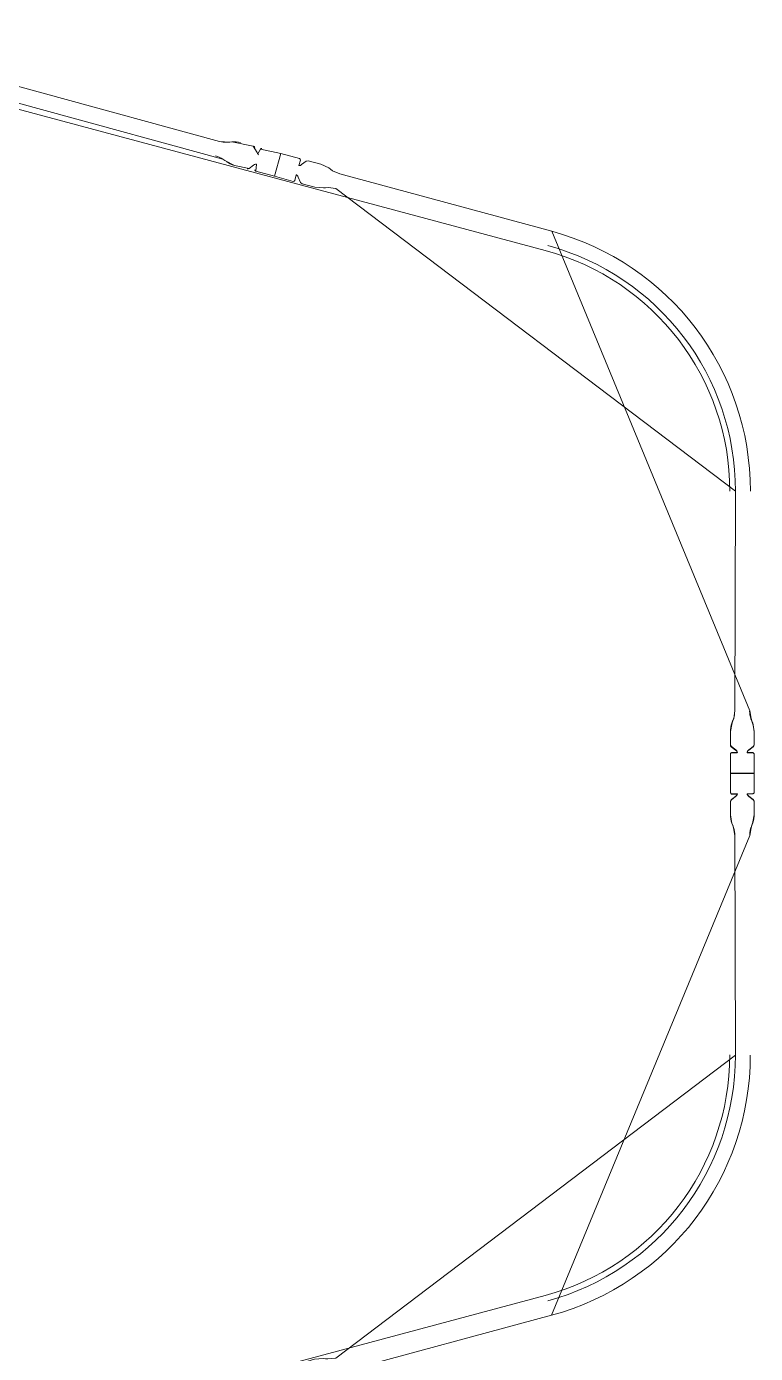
# Model space of a CAD drawing. Header units: millimetres. Extents: x 31960 to 73442, y -14102 to 21505.
# Drawn here: x 58158 to 58744, y -8046 to -6980 of the extents above; entities that cross this region are included whole.
import ezdxf

# ---------------------------------------------------------------- set-up
doc = ezdxf.new("R2010")
doc.units = ezdxf.units.MM
doc.layers.add('G-IMPT', color=8, linetype='Continuous', lineweight=9)
doc.layers.add('I-FURN', color=30, linetype='Continuous', lineweight=9)

# ---------------------------------------------------------------- blocks, each defined once
blk = doc.blocks.new('Furniture 11 - workbay option 2_dwg_D2_WORKBAYS_WALL_ANGLE_105_DEGREES-1916702-Level 9 207 Kent St 1_100')
at = {"layer": 'I-FURN'}
for p, q in [((-0.0003787804517871849, 0.00047008071287459), (-0.0003782814387824799, 0.0004713089667528088)), ((-0.0003704721624406448, 0.000471308775598138), (-0.0003699731652208977, 0.00047008086283238))]:
    blk.add_line(p, q, dxfattribs=at)
at = {"layer": 'I-FURN', "flags": 128}
for points in [[(-0.0003838767681930865, 0.000472309211873271), (-0.0003838767681930865, 0.0004879092145468525), (-0.0003648767681930838, 0.0004879092145468566), (-0.0003648767681930838, 0.0004723092118732751), (-0.00036587676819309, 0.000471309211873273), (-0.0003704721848994926, 0.000471309211873273)], [(-0.0003782814262058604, 0.0004713092118732689), (-0.0003828767681930844, 0.000471309211873273), (-0.0003838767681930865, 0.000472309211873271)], [(-0.0003699728769811521, 0.0004700805345582628), (-0.0003697354376351514, 0.0004698795250626439), (-0.0003690905802609246, 0.0004693573681298799), (-0.0003656180978783547, 0.0004665454108766782), (-0.0003648767412496383, 0.0004649911268657257), (-0.0003648767359731065, 0.0004544716054275623), (-0.0003660828774399625, 0.0004476312099179306), (-0.0003666959089845251, 0.0004459469150574374), (-0.000367360139889747, 0.0004440975758705719), (-0.0003683766537644354, 0.0004378306596327618), (-0.0003683767257168551, 0.0002614526016282898), (-4.68192368939279e-05, 1.875691447617013e-05), (-4.050276700101579e-05, 1.811679911076322e-05), (-3.854452703681661e-05, 1.827975421549636e-05), (-3.675895901434351e-05, 1.843597101628434e-05), (-2.983946997099073e-05, 1.78305947528427e-05), (-1.967839328996713e-05, 1.510794525331422e-05), (-1.83689465683669e-05, 1.398957245280325e-05), (-1.655154583859581e-05, 9.907625358762824e-06), (-1.621408175284211e-05, 9.149597070134887e-06), (-1.607093198466519e-05, 8.846081088441393e-06), (-1.606694169607309e-05, 8.840325027677199e-06), (-1.502981753214982e-05, 8.069999444140916e-06), (-1.502376196754414e-05, 8.068039194362792e-06), (-1.383440887886654e-05, 1.250676579254128e-05), (-1.336848306769529e-05, 1.311397216281941e-05), (-1.26096640250825e-05, 1.321387260421098e-05), (2.458780700110262e-06, 9.176295410943449e-06), (-2.458780699982207e-06, -9.176295410968233e-06), (-1.752722542517497e-05, -5.138718217692444e-06), (-1.81344317954531e-05, -4.672792406517062e-06), (-1.823433223684467e-05, -3.913973363904274e-06), (-1.704497299578368e-05, 5.247761941686827e-07), (-1.83386201080671e-05, 3.713145756028473e-07), (-1.861659862528505e-05, 1.832791464336241e-07), (-1.9287865162129e-05, -3.044606735990558e-07), (-2.290275348676707e-05, -2.930830771563652e-06), (-2.459595396226866e-05, -3.244646939762103e-06), (-3.47570271591562e-05, -5.21994545969013e-07), (-4.105217158384438e-05, 2.413478415457784e-06), (-4.25204106167509e-05, 3.441549908080326e-06), (-4.413481880060127e-05, 4.561792890396934e-06), (-4.992510029240288e-05, 7.165670736002344e-06), (-0.0002202817362055284, 5.281268113673898e-05), (-0.0003803767920508816, 0.0004378306512778758), (-0.0003813933146520431, 0.0004440975661002184), (-0.000382057548132408, 0.0004459469043621541), (-0.0003826705820222877, 0.0004476311983690195), (-0.000383876733212972, 0.0004544715937045871), (-0.000383876742385717, 0.0004649911136372932), (-0.0003831353879212892, 0.00046654539868056), (-0.0003796629094542812, 0.0004693573607690775), (-0.000379018052807139, 0.0004698795185997806), (-0.0003787806137410421, 0.0004700805284260254)]]:
    blk.add_lwpolyline(points, dxfattribs=at)
at = {"layer": 'I-FURN'}
for centre, radius, start, end in [((-0.0001643767151803367, 0.0002614526605989977), 0.0002160000287172209, 180.0000156424582, 254.9999725794899), ((-0.0001643768130805007, 0.0002614525184077256), 0.0002039999126364362, 179.9999766265195, 255.0000326445039)]:
    blk.add_arc(centre, radius, start, end, dxfattribs=at)
blk = doc.blocks.new('Furniture 11 - workbay option 2_dwg_39 cm gerades element-1916700-Level 9 207 Kent St 1_100')
at = {"layer": 'I-FURN', "flags": 128}
for points in [[(0.01340190983709908, -0.01239558960096383), (-0.001880951332394034, -0.00930686898894237), (0.001880951332394034, 0.009306868988943279), (0.01716381250188715, 0.006218148376920908), (0.01703563949355157, 0.0005385902774369243), (0.01858243366027455, 0.0009771230701862805), (0.0192216542397, 0.001505485857338499), (0.02266398157384538, 0.004350618255559311), (0.03463911472461768, 0.002686347902767011), (0.04263031345068884, -0.0007836939720973533), (0.04431054122111527, -0.001800582366699928), (0.334190275046196, -0.06142287751436106), (0.3424743092385761, -0.06138327363561712), (0.3442457400381463, -0.06111618546468253), (0.3614915472926514, -0.063371733876279), (0.3649347091391973, -0.06836439866327237), (0.365318572821685, -0.06909953052714354), (0.3654802812776979, -0.06939337849004915), (0.3674835201780152, -0.06560239671610361), (0.383944046644494, -0.06790944178533209), (0.3801821439796986, -0.08652317976321684), (0.3648992828102128, -0.08343445915119536), (0.3650274558185483, -0.07775490105171139), (0.3634806616518181, -0.07819343384446074), (0.3628414410723927, -0.07872179663161297), (0.3593991137382545, -0.08156692902983287), (0.3474239805874749, -0.07990265867704058), (0.3394327818614038, -0.07643261680217711), (0.3377525540909774, -0.07541572840757453), (0.04787282026589674, -0.0157934332599134), (0.03958878607352381, -0.01583303713865644), (0.03781735527394631, -0.01610012530959193), (0.02057154801944125, -0.01384457689799547), (0.01712838617289526, -0.008851912111002093), (0.01674452249040769, -0.008116780247130919), (0.01658281403439469, -0.007822932284225316), (0.01457957513408473, -0.01161391405816994), (0.01858243366027455, 0.000977123070185371), (0.0192216542397, 0.00150548585733759), (0.02268555430874403, 0.004368144958558333), (0.02270736791304807, 0.004385370952764788), (0.0227294181954203, 0.004402292928315546), (0.02275170091904147, 0.004418907633767958), (0.02277421180243255, 0.004435211876713765), (0.02279694652028411, 0.004451202524403925), (0.022819900704264, 0.00446687650433978), (0.02284306994388317, 0.004482230804870597), (0.02286644978731783, 0.004497262475769276), (0.02289003574229719, 0.004511968628801696), (0.02291382327693282, 0.004526346438276051), (0.0229378078206064, 0.004540393141593086), (0.02296198476484278, 0.004554106039771796), (0.02298634946421225, 0.004567482497970559), (0.02301089723718906, 0.004580519945991), (0.02303562336709729, 0.004593215878773663), (0.02306052310296218, 0.004605567856880043), (0.02308559166046325, 0.00461757350696007), (0.02311082422285108, 0.004629230522206853), (0.02313621594185679, 0.004640536662803243), (0.02316176193863066, 0.004651489756349292), (0.02318745730467344, 0.004662087698279721), (0.02321329710278951, 0.004672328452272268), (0.02323927636804729, 0.00468221005063242), (0.02326539010868874, 0.004691730594677211), (0.02329163330713345, 0.004700888255098107), (0.02331800092093909, 0.004709681272310263), (0.02334448788372538, 0.004718107956794483), (0.02337108910621464, 0.004726166689420097), (0.02339779947714123, 0.004733855921753275), (0.0234246138643066, 0.004741174176360801), (0.02345152711548144, 0.004748120047088378), (0.02347853405948263, 0.004754692199332567), (0.02350562950708991, 0.004760889370298173), (0.02353280825210823, 0.004766710369240173), (0.02356006507230632, 0.004772154077691994), (0.02358739473047899, 0.00477721944968107), (0.02361479197541485, 0.004781905511929836), (0.02364225154290034, 0.004786211364043993), (0.02366976815678208, 0.004790136178680769), (0.02369733652991272, 0.004793679201713531), (0.0237249513652132, 0.004796839752374582), (0.02375260735667689, 0.004799617223385212), (0.02378029919039545, 0.004802011081072123), (0.02380802154556295, 0.004804020865471102), (0.02383576909550902, 0.004805646190417064), (0.02386353650873207, 0.004806886743613177), (0.02389131844990334, 0.004807742286695429), (0.02391910958090739, 0.004808212655277203), (0.023946904561868, 0.004808297758981098), (0.02397469805215951, 0.004807997581454402), (0.0240024847114546, 0.004807312180373629), (0.02403025920072105, 0.004806241687434522), (0.02405801618327678, 0.004804786308324766), (0.02408575032581576, 0.004802946322686694), (0.02411345629939024, 0.004800722084060908), (0.02414112878048763, 0.004798114019819878), (0.02416876245202729, 0.004795122631086088), (0.02419635200437915, 0.004791748492635634), (0.02422389213638962, 0.004787992252784533), (0.02425137755641481, 0.004783854633272313), (0.02427880298331002, 0.004779336429112845), (0.02430616314746294, 0.004774438508449748), (0.02433345279179775, 0.004769161812386301), (0.03474592064940225, 0.002664458681885663), (0.03485260559910239, 0.002641987254091873), (0.0349591664000909, 0.002618934287858793), (0.0350655998824368, 0.002595300468957248), (0.03517190287999256, 0.002571086500439378), (0.03527807223048148, 0.002546293102612254), (0.03538410477562866, 0.002520921013022416), (0.03548999736120459, 0.002494970986430417), (0.03559574683715618, 0.002468443794788982), (0.03570135005767952, 0.002441340227219371), (0.03580680388132896, 0.002413661089990455), (0.03591210517109721, 0.002385407206490527), (0.03601725079452444, 0.002356579417207286), (0.03612223762376379, 0.002327178579700558), (0.03622706253570505, 0.002297205568575009), (0.03633172241206194, 0.002266661275459228), (0.03643621413943038, 0.002235546608973891), (0.03654053460944124, 0.002203862494708119), (0.03664468071879674, 0.002171609875189461), (0.03674864936940139, 0.002138789709857519), (0.03685243746842025, 0.002105402975036668), (0.03695604192840256, 0.002071450663904216), (0.03705945966736181, 0.002036933786461304), (0.03716268760886305, 0.002001853369504716), (0.03726572268211022, 0.001966210456595036), (0.0373685618220552, 0.001930006108024827), (0.03747120196947799, 0.00189324140079043), (0.03757364007105934, 0.001855917428553767), (0.03767587307951908, 0.001818035301617783), (0.0377778979536597, 0.001779596146885524), (0.03787971165848285, 0.001740601107832845), (0.03798131116526202, 0.001701051344471125), (0.038082693451659, 0.001660948033313616), (0.03818385550177481, 0.001620292367339061), (0.03828479430628795, 0.001579085555959864), (0.03838550686249073, 0.001537328824981159), (0.03848599017443485, 0.001495023416568074), (0.03858624125296774, 0.001452170589207526), (0.03868625711586356, 0.001408771617672755), (0.03878603478786682, 0.001364827792979668), (0.03888557130084518, 0.001320340422355002), (0.03898486369380407, 0.001275310829194495), (0.0390839090130321, 0.001229740353021953), (0.03918270431216661, 0.001183630349454688), (0.03928124665227369, 0.001136982190155322), (0.03937953310195735, 0.001089797262799038), (0.03947756073741038, 0.00104207697102629), (0.03957532664255268, 0.0009938227344046028), (0.03967282790907484, 0.000945035988384916), (0.03977006163653277, 0.0008957181842579303), (0.03986702493246412, 0.0008458707891140876), (0.03996371491242462, 0.000795495285796278), (0.04006012870012637, 0.000744593172858913), (0.04015626342747419, 0.0006931659645197215), (0.04025211623468931, 0.0006412151906179134), (0.04034768427037488, 0.0005887423965677954), (0.04044296469160327, 0.0005357491433132964), (0.04053795466400334, 0.000482237007277945), (0.04063265136185509, 0.0004282075803248518), (0.04072705196814059, 0.0003736624697021398), (0.04082115367466758, 0.0003186032979983793), (0.04091495368212782, 0.0002630317030971128), (0.04100844920019881, 0.0002069493381213761), (0.04110163744759484, 0.0001503578713927709), (0.04263031345068884, -0.0007836939720982628), (0.04431054122111527, -0.001800582366699928), (0.04439713610826584, -0.001849718363567263), (0.04448397311958251, -0.001898425181727362), (0.04457105012799002, -0.001946701628112351), (0.04465836500055593, -0.001994546520195399), (0.04474591559850524, -0.002041958686019825), (0.04483369977729307, -0.002088936964230015), (0.04492171538666298, -0.002135480204098712), (0.04500996027066868, -0.00218158726555157), (0.04509843226776866, -0.002227257019201716), (0.04518712921084807, -0.002272488346373393), (0.04527604892728414, -0.002317280139129253), (0.04536518923899712, -0.002361631300298541), (0.04545454796250124, -0.00240554074350348), (0.04554412290897017, -0.002449007393188367), (0.04563391188426612, -0.002492030184639589), (0.0457239126890272, -0.002534608064019267), (0.0458141231186819, -0.002576739988387089), (0.04590454096353642, -0.002618424925723957), (0.0459951640088184, -0.002659661854962906), (0.04608599003472773, -0.002700449766009115), (0.04617701681648032, -0.002740787659766283), (0.04635966372390249, -0.002820109454169142), (0.04645127937565121, -0.002859091411836744), (0.04654308683552517, -0.002897619466302786), (0.04663508385470777, -0.002935692673828271), (0.04672726817974035, -0.002973310101811876), (0.04681963755257311, -0.003010470828819962), (0.04691218971063063, -0.003047173944603856), (0.04700492238685547, -0.003083418550123497), (0.04709783330977371, -0.003119203757571086), (0.04719092020353128, -0.003154528690391999), (0.04728418078798859, -0.00318939248330571), (0.04737761277872779, -0.003223794282325798), (0.04747121388714731, -0.003257733244784504), (0.04756498182048381, -0.003291208539350919), (0.04765891428191389, -0.003324219346049177), (0.04775300897056877, -0.003356764856283917), (0.04784726358160696, -0.00338884427285575), (0.04794167580627255, -0.00342045680998217), (0.04803624333193875, -0.003451601693318481), (0.04813096384219534, -0.003482278159972338), (0.04822583501686313, -0.003512485458527408), (0.04832085453208856, -0.003542222849058817), (0.04841602006038011, -0.003571489603152258), (0.0485113292706592, -0.003600285003921272), (0.04860677982834023, -0.003628608346024521), (0.04870236939536698, -0.003656458935685805), (0.04879809563028539, -0.003683836090707701), (0.0488939561882944, -0.003710739140487931), (0.04898994872129697, -0.003737167426040287), (0.04908607087796554, -0.003763120300006449), (0.04918232030379295, -0.003788597126673267), (0.0492786946411652, -0.003813597281987313), (0.04937519152939786, -0.003838120153573073), (0.04947180860480876, -0.003862165140745674), (0.04956854350077629, -0.003885731654524534), (0.04966539384778298, -0.003908819117650637), (0.04976235727349558, -0.003931426964598359), (0.04985943140280142, -0.003953554641591836), (0.04995661385787389, -0.003975201606614974), (0.05005390225825249, -0.003996367329427812), (0.0501512942208501, -0.004017051291577445), (0.05024878736006941, -0.004037252986413478), (0.03781735527394631, -0.01610012530959284), (0.01674452249040769, -0.008116780247131828), (0.01658281403439469, -0.007822932284226227)], [(0.3405310521937645, -0.06166784247684609), (0.3424743092385688, -0.06138327363561803), (0.3442457400381463, -0.06111618546468344), (0.3614915472926514, -0.06337173387627991), (0.3649347091391973, -0.06836439866327328), (0.365318572821685, -0.06909953052714354), (0.3654802812776979, -0.06939337849005005), (0.3674835201780079, -0.06560239671610452), (0.3839440466444867, -0.06790944178533301), (0.3801821439796986, -0.08652317976321774), (0.3648992828102054, -0.0834344591511963), (0.3650274558185411, -0.07775490105171229), (0.3634806616518181, -0.07819343384446074), (0.3628414410723927, -0.07872179663161387), (0.3593991137382472, -0.08156692902983377), (0.3474239805874749, -0.07990265867704147), (0.3394327818613965, -0.07643261680217711), (0.3377525540909774, -0.07541572840757545)]]:
    blk.add_lwpolyline(points, dxfattribs=at)
at = {"layer": 'I-FURN'}
for centre, radius, start, end in [((0.01733372821070225, 0.002533691383737277), 0.00201724696248462, 261.5022793294298, 299.1673153972191), ((0.01696581762479036, 0.005238477957032956), 0.0009994779151937367, 348.5742251512907, 78.57422515115806), ((0.02393914646308986, 0.002803121843524423), 0.002005190923583773, 78.65929344763207, 129.4891366331484), ((0.01499551835800958, -0.009067832980570529), 0.002017246962481683, 38.10731394794796, 75.64613691855726), ((0.01359990471419587, -0.01141591918107406), 0.0009994779151944458, 258.5742251511582, 348.5742251512397), ((0.02097169104366913, -0.01187971654667854), 0.002005190923581969, 207.6593020792385, 258.4891452649194), ((0.03483710576620797, 0.003666021357299542), 0.01998955830391056, 258.5742275435326, 278.5742125664485), ((0.04393554149664124, -0.03552146236541466), 0.02011708966263099, 78.71332336928484, 96.86183039493595), ((0.3381275538154587, -0.04169484840886798), 0.02011708966262213, 258.713323369285, 276.8618303949359), ((0.3472259895458847, -0.08088233213159311), 0.01998955830392948, 78.57422754353284, 98.57421256644882), ((0.3610914042684235, -0.06533659422759683), 0.002005190923582866, 27.6593020792852, 78.48914526492007), ((0.3277812836475932, -0.09288773636999577), 0.02011708966262314, 60.28660831775602, 78.4351153435644), ((0.3670675769540903, -0.06814847779369301), 0.002017246962493504, 218.1073139482472, 255.6461369185584), ((0.3684631905979041, -0.06580039159319585), 0.0009994779151937074, 78.57422515157633, 168.5742251514437), ((0.3513838835544157, -0.06030925137571284), 0.01998955830385718, 238.5742290399016, 258.5742092870772), ((0.3581239488490101, -0.08001943261779888), 0.002005190923583047, 258.6592934476318, 309.489136633149), ((0.3647293671013976, -0.07975000215801083), 0.002017246962483784, 81.50227932942974, 119.1673153972181), ((0.3650972776873023, -0.08245478873130468), 0.0009994779151949642, 168.5742251514436, 258.5742251515774)]:
    blk.add_arc(centre, radius, start, end, dxfattribs=at)
blk = doc.blocks.new('Furniture 11 - workbay option 2_dwg_D2_WORKBAYS_WALL_ANGLE_105_DEGREES-1916701-Level 9 207 Kent St 1_100')
at = {"layer": 'I-FURN'}
for p, q in [((-0.0003787804517871849, 0.0004700807128746065), (-0.0003782814387824717, 0.0004713089667528294)), ((-0.0003704721624406448, 0.0004713087755981587), (-0.0003699731652208977, 0.0004700808628324006))]:
    blk.add_line(p, q, dxfattribs=at)
at = {"layer": 'I-FURN', "flags": 128}
for points in [[(-0.0003838767681930823, 0.0004723092118732917), (-0.0003838767681930865, 0.0004879092145468731), (-0.0003648767681930838, 0.0004879092145468731), (-0.0003648767681930838, 0.0004723092118732917), (-0.0003658767681930818, 0.0004713092118732896), (-0.0003704721848994843, 0.0004713092118732896)], [(-0.0003782814262058604, 0.0004713092118732896), (-0.0003828767681930844, 0.0004713092118732937), (-0.0003838767681930823, 0.0004723092118732917)], [(-0.000369972876981148, 0.0004700805345582835), (-0.0003697354376351514, 0.0004698795250626645), (-0.0003690905802609246, 0.0004693573681299005), (-0.0003656180978783547, 0.0004665454108766988), (-0.0003648767412496383, 0.0004649911268657464), (-0.0003648767359731065, 0.0004544716054275829), (-0.0003660828774399625, 0.0004476312099179513), (-0.0003666959089845251, 0.0004459469150574581), (-0.000367360139889747, 0.0004440975758705926), (-0.0003683766537644313, 0.0004378306596327824), (-0.0003683767257168551, 0.0002614526016283105), (-4.68192368939279e-05, 1.875691447619078e-05), (-4.050276700101579e-05, 1.811679911078387e-05), (-3.854452703681248e-05, 1.827975421551701e-05), (-3.675895901434351e-05, 1.843597101630913e-05), (-2.98394699709866e-05, 1.783059475285922e-05), (-1.9678393289963e-05, 1.510794525333487e-05), (-1.83689465683669e-05, 1.398957245281978e-05), (-1.655154583859168e-05, 9.907625358779348e-06), (-1.621408175284211e-05, 9.14959707015141e-06), (-1.607093198466106e-05, 8.846081088466177e-06), (-1.606694169606896e-05, 8.840325027697853e-06), (-1.502981753214569e-05, 8.069999444157438e-06), (-1.502376196754001e-05, 8.068039194383446e-06), (-1.383440887886654e-05, 1.250676579256194e-05), (-1.336848306768703e-05, 1.311397216284006e-05), (-1.260966402507837e-05, 1.321387260423576e-05), (2.458780700114393e-06, 9.176295410959971e-06), (-2.458780699982207e-06, -9.176295410951709e-06), (-1.752722542516671e-05, -5.138718217675921e-06), (-1.813443179544897e-05, -4.672792406496408e-06), (-1.823433223684467e-05, -3.91397336388362e-06), (-1.704497299577955e-05, 5.24776194185206e-07), (-1.83386201080671e-05, 3.713145756235013e-07), (-1.861659862528505e-05, 1.832791464542781e-07), (-1.928786516212487e-05, -3.044606735825325e-07), (-2.290275348676707e-05, -2.930830771547129e-06), (-2.459595396226453e-05, -3.244646939741449e-06), (-3.475702715915207e-05, -5.219945459524899e-07), (-4.105217158384025e-05, 2.413478415478439e-06), (-4.252041061674677e-05, 3.44154990810098e-06), (-4.413481880059714e-05, 4.561792890413457e-06), (-4.992510029239875e-05, 7.165670736018867e-06), (-0.0002202817362055284, 5.281268113675963e-05), (-0.0003803767920508816, 0.0004378306512778964), (-0.000381393314652039, 0.000444097566100239), (-0.0003820575481324039, 0.0004459469043621748), (-0.0003826705820222877, 0.0004476311983690402), (-0.000383876733212972, 0.0004544715937046119), (-0.0003838767423857129, 0.0004649911136373139), (-0.0003831353879212851, 0.0004665453986805765), (-0.0003796629094542771, 0.000469357360769094), (-0.0003790180528071349, 0.0004698795185998012), (-0.0003787806137410421, 0.0004700805284260419)]]:
    blk.add_lwpolyline(points, dxfattribs=at)
at = {"layer": 'I-FURN'}
for centre, radius, start, end in [((-0.0001643767151803367, 0.0002614526605989977), 0.0002160000287172209, 180.0000156424582, 254.9999725794899), ((-0.0001643768130805007, 0.0002614525184077256), 0.0002039999126364362, 179.9999766265195, 255.0000326445039)]:
    blk.add_arc(centre, radius, start, end, dxfattribs=at)
blk = doc.blocks.new('Furniture 11 - workbay option 2_dwg-1916698-Level 9 207 Kent St 1_100')
at = {"layer": 'G-IMPT', "lineweight": 18}
for p, q in [((39762.47015659016, -1475.665052518976), (39930.36375467803, -849.0776023832487)), ((39309.39936207417, -1624.40351957299), (39319.91338832006, -1624.403517720624)), ((39326.22215251947, -1629.995608363949), (39326.22850388759, -1625.402973138574)), ((39326.22850617165, -1642.39409769687), (39326.22850555424, -1637.801183241842))]:
    blk.add_line(p, q, dxfattribs=at)
at = {"layer": 'G-IMPT', "lineweight": 18, "flags": 128}
for points in [[(38755.40570753376, -849.0035605421547), (38806.07674333562, -1038.110400138302), (38923.29930586551, -1475.590959086252)], [(39299.03074734117, -1626.885635050283), (39300.87912053182, -1626.221749581506), (39302.56253560057, -1625.609036863318), (39300.87912053183, -1626.221749581503)], [(39324.27735310845, -1628.615153566999), (39324.79923790121, -1629.259673890265), (39325.01595246128, -1629.515664221141), (39324.79923790121, -1629.259673890266), (39324.27735310845, -1628.615153566999), (39321.46686140349, -1625.144486165023)], [(39327.22798166844, -1624.403495089024), (39342.81983981765, -1624.40349299307), (39342.81984237041, -1643.393573381755), (39327.22798422119, -1643.393575477708)], [(39324.27735346015, -1639.181963107919), (39324.79923821001, -1638.537442749912), (39325.01896292585, -1638.28400073597), (39324.79923821001, -1638.537442749913), (39324.27735346015, -1639.18196310792), (39321.46686198623, -1642.652630696987), (39321.44918878935, -1642.674083583069), (39321.43121992666, -1642.695289435616), (39321.41295885071, -1642.716244180065), (39321.39440907029, -1642.736943790101), (39321.37557414961, -1642.757384288428), (39321.35645770766, -1642.777561747545), (39321.33706341754, -1642.797472290483), (39321.31739500574, -1642.817112091567), (39321.29745625143, -1642.836477377135), (39321.27725098567, -1642.855564426282), (39321.25678309079, -1642.874369571554), (39321.23605649957, -1642.892889199668), (39321.21507519447, -1642.911119752201), (39321.19384320692, -1642.929057726275), (39321.1723646165, -1642.946699675224), (39321.15064355019, -1642.964042209268), (39321.12868418151, -1642.981081996153), (39321.10649072986, -1642.997815761795), (39321.08406745952, -1643.014240290915), (39321.061418679, -1643.030352427649), (39321.03854874011, -1643.046149076157), (39321.01546203714, -1643.061627201216), (39320.99216300606, -1643.076783828807), (39320.96865612361, -1643.091616046687), (39320.94494590651, -1643.106121004941), (39320.9210369105, -1643.12029591654), (39320.89693372953, -1643.134138057869), (39320.87264099488, -1643.14764476925), (39320.84816337423, -1643.160813455462), (39320.82350557079, -1643.173641586225), (39320.79867232239, -1643.186126696703), (39320.77366840061, -1643.198266387961), (39320.74849860973, -1643.210058327443), (39320.72316778599, -1643.2215002494), (39320.69768079654, -1643.232589955349), (39320.67204253854, -1643.243325314471), (39320.64625793819, -1643.253704264042), (39320.62033194984, -1643.263724809814), (39320.59426955501, -1643.273385026406), (39320.5680757614, -1643.282683057673), (39320.54175560197, -1643.291617117058), (39320.51531413398, -1643.300185487941), (39320.48875643797, -1643.308386523968), (39320.46208761683, -1643.316218649363), (39320.43531279479, -1643.323680359237), (39320.40843711646, -1643.330770219869), (39320.38146574584, -1643.337486868992), (39320.35440386526, -1643.343829016045), (39320.32725667451, -1643.349795442427), (39320.30002938975, -1643.355385001729), (39320.27272724249, -1643.360596619955), (39320.24535547868, -1643.365429295726), (39320.21791935762, -1643.369882100476), (39320.19042415097, -1643.373954178626), (39320.16287514174, -1643.377644747758), (39320.13527762333, -1643.38095309875), (39320.10763689838, -1643.383878595925), (39320.07995827789, -1643.386420677169), (39320.05224708013, -1643.388578854038), (39320.0245086296, -1643.390352711849), (39319.99674825608, -1643.391741909773), (39319.96897129352, -1643.392746180881), (39319.94118307909, -1643.39336533221), (39319.91338895212, -1643.393599244796), (39309.39936110093, -1643.39359774701), (39309.29033562157, -1643.393300410162), (39309.18131338554, -1643.392408439526), (39309.072297636, -1643.390921861639), (39308.96329161593, -1643.388840720722), (39308.85429856799, -1643.386165078684), (39308.74532173447, -1643.382895015117), (39308.63636435717, -1643.3790306273), (39308.52742967734, -1643.374572030189), (39308.4185209355, -1643.369519356417), (39308.30964137146, -1643.363872756289), (39308.2007942241, -1643.357632397778), (39308.09198273141, -1643.350798466519), (39307.98321013024, -1643.343371165809), (39307.87447965634, -1643.335350716589), (39307.76579454419, -1643.326737357449), (39307.6571580269, -1643.31753134462), (39307.54857333618, -1643.307732951954), (39307.44004370214, -1643.297342470935), (39307.3315723533, -1643.286360210653), (39307.22316251642, -1643.274786497806), (39307.11481741645, -1643.262621676682), (39307.0065402764, -1643.249866109159), (39306.89833431727, -1643.236520174685), (39306.79020275791, -1643.222584270269), (39306.68214881501, -1643.208058810473), (39306.5741757029, -1643.192944227394), (39306.46628663353, -1643.177240970658), (39306.35848481637, -1643.160949507396), (39306.25077345825, -1643.144070322244), (39306.14315576333, -1643.126603917318), (39306.035634933, -1643.108550812203), (39305.92821416575, -1643.089911543935), (39305.82089665707, -1643.070686666992), (39305.71368559944, -1643.050876753264), (39305.60658418213, -1643.030482392056), (39305.49959559114, -1643.009504190046), (39305.39272300916, -1642.98794277129), (39305.28596961536, -1642.96579877719), (39305.17933858543, -1642.943072866479), (39305.07283309141, -1642.919765715195), (39304.96645630155, -1642.895878016677), (39304.86021138034, -1642.871410481524), (39304.75410148831, -1642.846363837589), (39304.64812978198, -1642.820738829954), (39304.54229941375, -1642.794536220899), (39304.43661353183, -1642.767756789894), (39304.33107528016, -1642.740401333561), (39304.2256877982, -1642.712470665663), (39304.12045422103, -1642.683965617073), (39304.01537767908, -1642.654887035745), (39303.91046129813, -1642.625235786704), (39303.80570819922, -1642.595012752002), (39303.70112149847, -1642.564218830707), (39303.59670430714, -1642.532854938864), (39303.49245973135, -1642.500922009474), (39303.38839087215, -1642.468420992469), (39303.28450082536, -1642.435352854678), (39303.18079268146, -1642.4017185798), (39303.07726952549, -1642.367519168379), (39302.97393443708, -1642.332755637763), (39302.87079049015, -1642.297429022089), (39302.76784075304, -1642.261540372239), (39302.66508828825, -1642.225090755819), (39302.5625361524, -1642.188081257118), (39300.87912104285, -1641.575368650992), (39299.03074780801, -1640.911483305256), (39298.93613528297, -1640.880475390562), (39298.84137045177, -1640.849936113586), (39298.74645563568, -1640.819866222382), (39298.65139315963, -1640.79026645351), (39298.55618535217, -1640.761137532014), (39298.46083454541, -1640.732480171402), (39298.36534307492, -1640.704295073635), (39298.26971327981, -1640.676582929104), (39298.17394750247, -1640.649344416614), (39298.07804808873, -1640.622580203371), (39297.98201738759, -1640.596290944962), (39297.88585775132, -1640.570477285338), (39297.78957153536, -1640.545139856804), (39297.69316109821, -1640.520279279997), (39297.59662880146, -1640.495896163874), (39297.49997700963, -1640.4719911057), (39297.40320809021, -1640.448564691022), (39297.30632441356, -1640.425617493671), (39297.20932835281, -1640.403150075735), (39297.11222228388, -1640.381162987553), (39297.01500858537, -1640.359656767695), (39296.82026782718, -1640.318089028332), (39296.72274553764, -1640.298028527023), (39296.62512515872, -1640.278450930411), (39296.52740908162, -1640.259356718045), (39296.42959969989, -1640.240746357637), (39296.33169940935, -1640.222620305043), (39296.23371060809, -1640.204979004262), (39296.13563569628, -1640.187822887415), (39296.0374770763, -1640.171152374739), (39295.93923715253, -1640.154967874576), (39295.84091833133, -1640.139269783366), (39295.74252302102, -1640.12405848563), (39295.64405363178, -1640.10933435397), (39295.54551257562, -1640.095097749047), (39295.44690226628, -1640.08134901959), (39295.34822511922, -1640.068088502371), (39295.24948355152, -1640.055316522207), (39295.15067998185, -1640.043033391944), (39295.05181683039, -1640.031239412455), (39294.95289651877, -1640.019934872636), (39294.85392147006, -1640.009120049388), (39294.75489410864, -1639.998795207621), (39294.65581686015, -1639.988960600239), (39294.55669215151, -1639.979616468141), (39294.45752241073, -1639.97076304021), (39294.35831006701, -1639.96240053331), (39294.25905755052, -1639.954529152278), (39294.15976729244, -1639.947149089926), (39294.06044172489, -1639.940260527027), (39293.96108328082, -1639.933863632315), (39293.86169439401, -1639.92795856248), (39293.762277499, -1639.922545462169), (39293.66283503098, -1639.917624463974), (39293.5633694258, -1639.913195688433), (39293.46388311982, -1639.90925924403), (39293.36437854999, -1639.905815227188), (39293.26485815365, -1639.902863722268), (39293.16532436854, -1639.900404801565), (39293.06577963274, -1639.89843852531), (39292.96622638456, -1639.896964941671), (39292.86666706259, -1639.895984086738), (39292.76710410549, -1639.895495984539)], [(39302.56253615239, -1642.188081257121), (39300.87912104285, -1641.575368650992), (39299.03074780801, -1640.911483305256)]]:
    blk.add_lwpolyline(points, dxfattribs=at)
for points in [[(39358.17484535128, -1624.329501453668), (39342.58298720207, -1624.329503549622), (39342.58298975483, -1643.319583938306), (39358.17484790405, -1643.319581842354), (39342.58298975482, -1643.319583938309), (39342.58298720207, -1624.329503549623)], [(39359.17432401825, -1629.921893689534), (39359.17432340084, -1625.328979234507)], [(39363.93596758626, -1625.07044623439), (39361.12547611232, -1628.541113823456), (39360.60359136248, -1629.185634181464), (39360.38386664663, -1629.439076195409), (39360.60359136248, -1629.185634181464), (39361.12547611232, -1628.541113823457)], [(39376.00346847154, -1624.329479184368), (39365.48944062036, -1624.329477686582)], [(39386.37208176447, -1626.81159362612), (39384.52370852963, -1626.147708280384), (39382.84029342008, -1625.534995674257), (39384.52370852962, -1626.147708280385)], [(39359.17432568489, -1642.320103792803), (39359.18067705299, -1637.727468567429)], [(39360.38687711121, -1638.207412710235), (39360.60359167128, -1638.463403041111), (39361.12547646403, -1639.107923364377), (39363.935968169, -1642.578590766354), (39361.12547646403, -1639.107923364378), (39360.60359167128, -1638.463403041111)], [(39382.8402939719, -1642.114040068059), (39384.52370904066, -1641.501327349871), (39386.3720822313, -1640.837441881095), (39384.52370904066, -1641.501327349874)], [(39365.48944125242, -1643.319559210752), (39376.00346749832, -1643.319557358388)]]:
    blk.add_lwpolyline(points, close=True, dxfattribs=at)
at = {"layer": 'G-IMPT', "lineweight": 18}
for centre, radius, start, end in [((39116.4844711233, -1423.827150065774), 199.9999999999702, 194.9999999999946, 269.9999999999996), ((39569.28499108851, -1423.901244408508), 200.0000000000001, 269.9999999999997, 345.0000002699023), ((39292.71826235115, -1607.784592415254), 20.11708966262295, 270.1391059199669, 288.2876129456089), ((39309.39936559593, -1644.3930778769), 19.98955830391091, 90.00001009422317, 109.9999951171202), ((39319.91041103428, -1626.408706433884), 2.005190923573282, 39.08508462985723, 89.91492781583763), ((39326.32517844348, -1627.980994016977), 2.017246962485525, 229.53309649869, 267.071919469525), ((39327.22798180278, -1625.40297300422), 0.9994779151893545, 90.00000770174088, 180.0000077017536), ((39358.17484548564, -1625.328979368865), 0.9994779152059526, 7.70193638521367e-06, 90.00000770235347), ((39359.0712788496, -1627.90728032691), 2.0172469624842, 272.9280618803897, 310.5930979477706), ((39365.4924180396, -1626.334666399647), 2.005190923587348, 90.08507599821822, 140.91491918376), ((39376.00346562391, -1644.319037488226), 19.98955830386462, 70.00001159058712, 89.9999918377605), ((39392.68456548297, -1607.710550570889), 20.11708966261339, 251.7123908684462, 269.8608978942337), ((39326.33155072287, -1639.815796604469), 2.017246962483828, 92.92806188018426, 130.5930979477677), ((39359.077651129, -1639.742082914412), 2.01724696249106, 49.53309649888906, 87.07191946911992), ((39392.68456722133, -1659.938484516116), 20.11708966261567, 90.13910591996736, 108.2876129456339), ((39319.91041153286, -1641.388410531732), 2.005190923587288, 270.0850759982211, 320.9149191837508), ((39327.22798408684, -1642.394097562515), 0.9994779151885353, 180.0000077020667, 270.0000077024835), ((39358.17484776968, -1642.320103927163), 0.9994779151966303, 270.0000077021576, 7.701962457060772e-06), ((39365.4924185382, -1641.314370497492), 2.005190923589165, 219.0850846298377, 269.91492781563), ((39376.00346397654, -1623.329999054458), 19.98955830394002, 270.0000100942232, 289.9999951171329)]:
    blk.add_arc(centre, radius, start, end, dxfattribs=at)
for name, p, xscale, yscale, zscale, rotation in [('Furniture 11 - workbay option 2_dwg_39 cm gerades element-1916700-Level 9 207 Kent St 1_100', (39932.99439979772, -884.496233019296), 999.9999999999999, 999.9999999999999, 999.9999999999999, 266.3008358717312), ('Furniture 11 - workbay option 2_dwg_D2_WORKBAYS_WALL_ANGLE_105_DEGREES-1916702-Level 9 207 Kent St 1_100', (39831.28911335921, -1260.781500016964), 999477.9151939504, 999477.9151939504, 999477.9151939504, 89.87505959683295)]:
    blk.add_blockref(name, p, dxfattribs=dict(xscale=xscale, yscale=yscale, zscale=zscale, rotation=rotation))
at = {"extrusion": (0, 0, -1), "xscale": 999477.9151939504, "yscale": 999477.9151939504, "zscale": -999477.9151939504, "rotation": 89.87505959683297}
blk.add_blockref('Furniture 11 - workbay option 2_dwg_D2_WORKBAYS_WALL_ANGLE_105_DEGREES-1916701-Level 9 207 Kent St 1_100', (-38854.11371661249, -1260.707458175848), dxfattribs=at)
blk = doc.blocks.new('Furniture 11 - Furniture 15-1941821-Level 9 207 Kent St 1_100')
blk.add_blockref('Furniture 11 - workbay option 2_dwg-1916698-Level 9 207 Kent St 1_100', (14246.40336877868, -5147.160746513913))

msp = doc.modelspace()

# ---------------------------------------------------------------- block references
at = {"layer": 'I-FURN', "rotation": 90.00000000000007}
msp.add_blockref('Furniture 11 - Furniture 15-1941821-Level 9 207 Kent St 1_100', (51952.01934029712, -61169.1816459718), dxfattribs=at)

doc.saveas('drawing.dxf')
